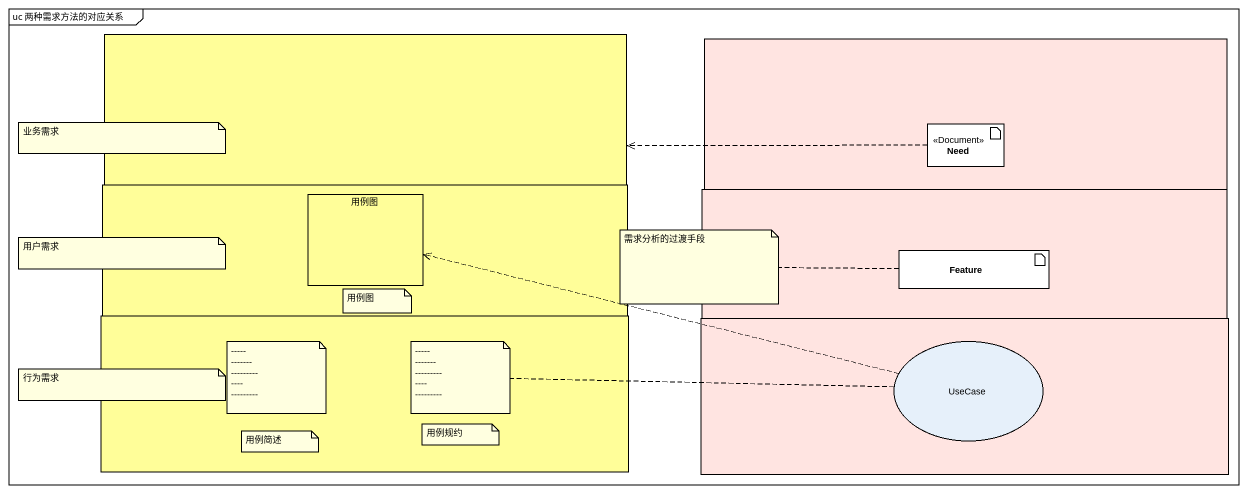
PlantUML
@startuml
mainframe uc 两种需求方法的对应关系
rectangle " " as rectangle1 #FFFE99 {
  rectangle " " as rectangle3 #FFFE99 {
    rectangle 用例图
    rectangle " " as rectangle5 #FFFE99
  }
}
rectangle " " as rectangle2 #FFE4E1 {
  artifact Need <<Document>> #FFFFFF
  rectangle " " as rectangle4 #FFE4E1 {
    artifact Feature #FFFFFF
    rectangle " " as rectangle6 #FFE4E1 {
      usecase "UseCase" as UseCase_
    }
  }
}
Need .left.> rectangle1
UseCase_ .left.> 用例图
note as N1
  业务需求
end note
note left of Feature : 需求分析的过渡手段
note as N3
  用户需求
end note
note as N4
  用例图
end note
note as N5
  ~--~---
  ~--~--~---
  ~--~--~--~---
  ~--~--
  ~--~--~--~---
end note
note left of UseCase_
  ~--~---
  ~--~--~---
  ~--~--~--~---
  ~--~--
  ~--~--~--~---
end note
note as N7
  行为需求
end note
note as N8
  用例规约
end note
note as N9
  用例简述
end note
@enduml
